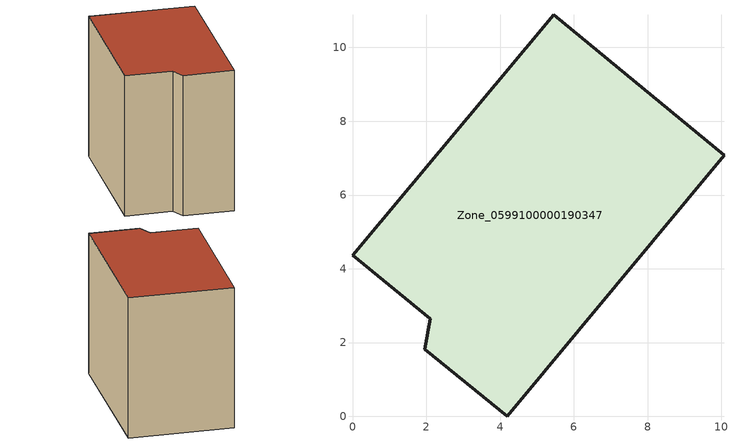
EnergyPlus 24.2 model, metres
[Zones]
Zone_0599100000190347
 floor ground (C_G): 1.96,1.82 2.1,2.64 0,4.37 5.46,10.89 10.07,7.08 4.19,0 z0
 wall outside (C_F): 2.1,2.64 1.96,1.82 4.19,0 10.07,7.08 5.46,10.89 0,4.37 2.1,2.64 z0:8.36
 roof outside (C_R): 5.46,10.89 0,4.37 2.1,2.64 1.96,1.82 4.19,0 10.07,7.08 z8.36
[BUILDING]
Pand.0599100000190347: North Axis=0; Terrain=City; Loads Convergence Tolerance Value=0.04; Temperature Convergence Tolerance Value=0.4; Solar Distribution=FullExterior; Maximum Number of Warmup Days=25; Minimum Number of Warmup Days=1
[Site:Location]
Rotterdam.The.Hague.AP_ZH_NLD Design_Conditions: Latitude=51.96; Longitude=4.45; Time Zone=1; Elevation=-4.5
[SITE:GROUNDTEMPERATURE:BUILDINGSURFACE]
18, 18, 18, 18, 18, 18, 18, 18, 18, 18, 18, 18
[MATERIAL] Thermal Absorptance=0.9; Solar Absorptance=0.7; Visible Absorptance=0.7
Name | Roughness | Thickness | Conductivity | Density | Specific Heat
G.TI.1946-1964 | MediumSmooth | 0.15 | 1 | 540 | 1210
F.TI.1946-1964 | Rough | 0.3 | 0.857143 | 1920 | 840
R.TI.1946-1964 | MediumRough | 0.2 | 0.277778 | 1500 | 1000
[CONSTRUCTION]
C_G: G.TI.1946-1964
C_F: F.TI.1946-1964
C_R: R.TI.1946-1964
[ZONE]
Zone_0599100000190347: Type=1; Multiplier=1; Ceiling Height=Autocalculate; Volume=Autocalculate; Floor Area=autocalculate; Part of Total Floor Area=Yes
[ZONEINFILTRATION:DESIGNFLOWRATE]
Infil_Zone_0599100000190347: Zone or ZoneList or Space or SpaceList=Zone_0599100000190347; Schedule=AlwaysOn; Design Flow Rate Calculation Method=Flow/Area; Flow Rate per Floor Area=0.003; Constant Term Coefficient=1; Temperature Term Coefficient=0; Velocity Term Coefficient=0; Velocity Squared Term Coefficient=0
[HVACTEMPLATE:ZONE:IDEALLOADSAIRSYSTEM]
Zone_0599100000190347: Maximum Heating Supply Air Temperature=50; Minimum Cooling Supply Air Temperature=13; Maximum Heating Supply Air Humidity Ratio=0.0156; Minimum Cooling Supply Air Humidity Ratio=0.0077; Heating Limit=NoLimit; Cooling Limit=NoLimit; Dehumidification Control Type=ConstantSensibleHeatRatio; Cooling Sensible Heat Ratio=0.7; Dehumidification Setpoint=60; Humidification Control Type=None; Humidification Setpoint=30; Outdoor Air Method=None; Outdoor Air Flow Rate per Person=0.00944; Outdoor Air Flow Rate per Zone Floor Area=0; Outdoor Air Flow Rate per Zone=0; Demand Controlled Ventilation Type=None; Outdoor Air Economizer Type=NoEconomizer; Heat Recovery Type=None; Sensible Heat Recovery Effectiveness=0.7; Latent Heat Recovery Effectiveness=0.65
[ZONECONTROL:THERMOSTAT]
ThermostatControl_Zone_0599100000190347: Zone or ZoneList=Zone_0599100000190347; Control Type Schedule=DualSetpointControlType; Control 1=Thermostat_Zone_0599100000190347; Temperature Difference Between Cutout And Setpoint=0
[THERMOSTATSETPOINT:DUALSETPOINT]
Thermostat_Zone_0599100000190347: Heating Setpoint Temperature Schedule=HeatingSetpoint_Zone_0599100000190347; Cooling Setpoint Temperature Schedule=CoolingSetpoint_Zone_0599100000190347
[SCHEDULE:COMPACT]
HeatingSetpoint_Zone_0599100000190347: Through: 12/31, For: AllDays, Until: 24:00, 21
CoolingSetpoint_Zone_0599100000190347: Through: 12/31, For: AllDays, Until: 24:00, 24
DualSetpointControlType: Through: 12/31, For: AllDays, Until: 24:00, 4
AlwaysOn: Through: 12/31, For: AllDays, Until: 24:00, 1
